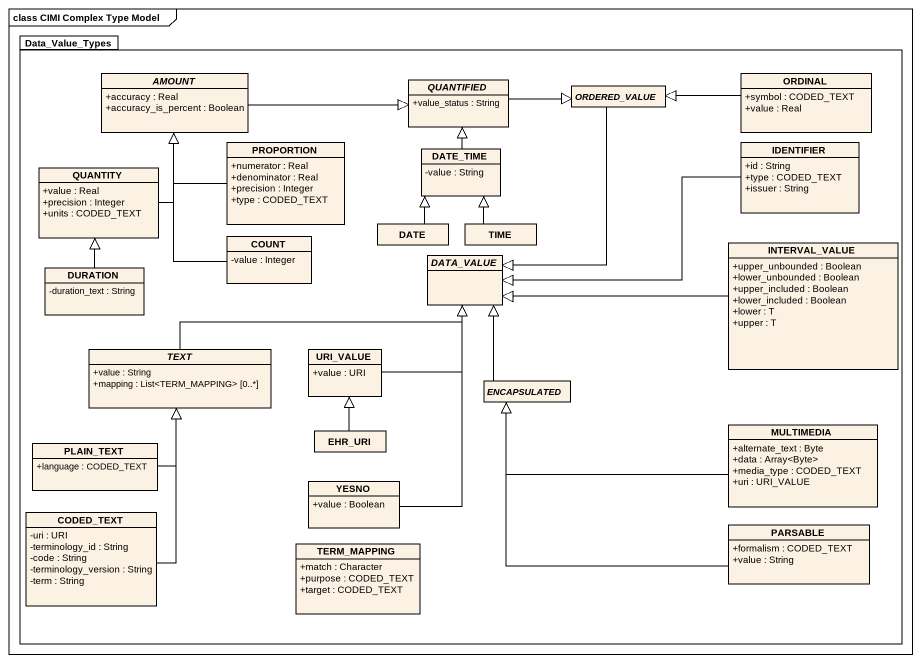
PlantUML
@startuml
mainframe class CIMI Complex Type Model
hide circle
hide empty members
skinparam classAttributeIconSize 0
package Data_Value_Types {
  abstract class AMOUNT {
    +accuracy : Real
    +accuracy_is_percent : Boolean
  }
  abstract class QUANTIFIED {
    +value_status : String
  }
  abstract class ORDERED_VALUE
  class ORDINAL {
    +symbol : CODED_TEXT
    +value : Real
  }
  class QUANTITY {
    +value : Real
    +precision : Integer
    +units : CODED_TEXT
  }
  class PROPORTION {
    +numerator : Real
    +denominator : Real
    +precision : Integer
    +type : CODED_TEXT
  }
  class DATE_TIME {
    -value : String
  }
  class IDENTIFIER {
    +id : String
    +type : CODED_TEXT
    +issuer : String
  }
  class COUNT {
    -value : Integer
  }
  class DATE
  abstract class DATA_VALUE
  class TIME
  class INTERVAL_VALUE {
    +upper_unbounded : Boolean
    +lower_unbounded : Boolean
    +upper_included : Boolean
    +lower_included : Boolean
    +lower : T
    +upper : T
  }
  class DURATION {
    -duration_text : String
  }
  abstract class TEXT {
    +value : String
    +mapping : List<TERM_MAPPING> [0..*]
  }
  class URI_VALUE {
    +value : URI
  }
  abstract class ENCAPSULATED
  class PLAIN_TEXT {
    +language : CODED_TEXT
  }
  class EHR_URI
  class MULTIMEDIA {
    +alternate_text : Byte
    +data : Array<Byte>
    +media_type : CODED_TEXT
    +uri : URI_VALUE
  }
  class YESNO {
    +value : Boolean
  }
  class CODED_TEXT {
    -uri : URI
    -terminology_id : String
    -code : String
    -terminology_version : String
    -term : String
  }
  class PARSABLE {
    +formalism : CODED_TEXT
    +value : String
  }
  class TERM_MAPPING {
    +match : Character
    +purpose : CODED_TEXT
    +target : CODED_TEXT
  }
}
AMOUNT -right-|> QUANTIFIED
QUANTIFIED -right-|> ORDERED_VALUE
ORDERED_VALUE --|> DATA_VALUE
ORDINAL -left-|> ORDERED_VALUE
QUANTITY -up-|> AMOUNT
PROPORTION -up-|> AMOUNT
DATE_TIME -up-|> QUANTIFIED
IDENTIFIER -left-|> DATA_VALUE
COUNT -up-|> AMOUNT
DATE -up-|> DATE_TIME
TIME -up-|> DATE_TIME
INTERVAL_VALUE -left-|> DATA_VALUE
DURATION -up-|> QUANTITY
TEXT -right-|> DATA_VALUE
URI_VALUE -up-|> DATA_VALUE
ENCAPSULATED -up-|> DATA_VALUE
PLAIN_TEXT -up-|> TEXT
EHR_URI -up-|> URI_VALUE
MULTIMEDIA -left-|> ENCAPSULATED
YESNO -up-|> DATA_VALUE
CODED_TEXT -up-|> TEXT
PARSABLE -left-|> ENCAPSULATED
@enduml
